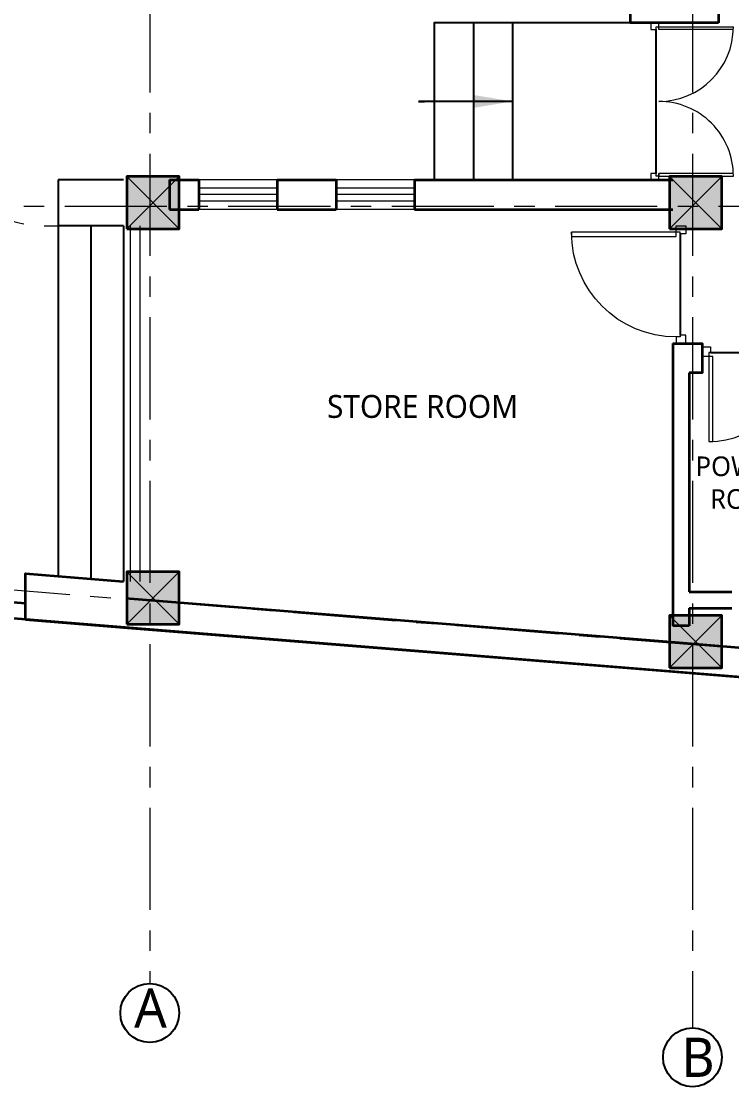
# Model space of a CAD drawing. Header units: inches. Extents: x 17146 to 31738, y -8920 to -2452.
# Drawn here: x 21048.6 to 21265.9, y -6854.8 to -6529 of the extents above; entities that cross this region are included whole.
import ezdxf

# ---------------------------------------------------------------- set-up
doc = ezdxf.new("R2010")
doc.units = ezdxf.units.IN
doc.header["$LTSCALE"] = 25
doc.header["$MEASUREMENT"] = 0
doc.linetypes.add('CENTER', pattern=[2, 1.25, -0.25, 0.25, -0.25])
doc.linetypes.add('DASHED', pattern=[0.75, 0.5, -0.25])
doc.layers.get('Defpoints').update_dxf_attribs({"color": 251})
for name, color, linetype, lineweight in [('Center line', 252, 'CENTER', 20), ('Column', 130, 'Continuous', 35), ('Dim-external', 151, 'Continuous', 9), ('Door-window', 40, 'Continuous', 15), ('Hatch', 253, 'Continuous', 13), ('sill', 30, 'Continuous', 20), ('Stairs', 134, 'Continuous', 25), ('Wall-Section', 6, 'Continuous', 35)]:
    doc.layers.add(name, color=color, linetype=linetype, lineweight=lineweight)
doc.layers.add('Text-external', color=7, linetype='Continuous')
doc.layers.add('Text-internal', color=7, linetype='Continuous')
doc.styles.add('caption 1in-8ft', font='trebuc.ttf', dxfattribs={"height": 12})
doc.styles.add('int text 1in-8ft', font='trebuc.ttf', dxfattribs={"height": 7})
doc.dimstyles.new('dim 1in-8ft', dxfattribs={"dimtxt": 7, "dimasz": 2, "dimexe": 6, "dimexo": 6, "dimgap": 1, "dimtad": 1, "dimdec": 0, "dimzin": 0, "dimdsep": 46, "dimlunit": 4, "dimtxsty": 'int text 1in-8ft', "dimblk": 'DOT', "dimcen": 4, "dimdle": 6, "dimclrt": 7, "dimadec": 0, "dimazin": 0, "dimtfac": 1, "dimtdec": 0, "dimtofl": 0, "dimtmove": 0, "dimatfit": 3, "dimfxl": 6, "dimfxlon": 1, "dimtolj": 1, "dimtzin": 0, "dimarcsym": 0})

# ---------------------------------------------------------------- blocks, each defined once
blk = doc.blocks.new('Door_5 ft')
for p, q in [((2.5, 1.5), (0, 1.5)), ((0, 1.5), (0, -1.5)), ((2.5, -0.5), (2.5, 1.5)), ((60, 1.5), (57.5, 1.5)), ((57.5, 1.5), (57.5, -0.5)), ((60, -1.5), (60, 1.5)), ((0, -1.5), (2.5, -1.5)), ((1.5, -0.5), (2.5, -0.5)), ((1.5, -1.5), (1.5, -0.5)), ((1.5, -1.5), (1.5, -30)), ((2.5, -1.5), (1.5, -1.5)), ((2.5, -29.98), (2.5, -1.5)), ((57.5, -0.5), (58.5, -0.5)), ((57.5, -29.98), (57.5, -1.5)), ((57.5, -1.5), (58.5, -1.5)), ((58.5, -0.5), (58.5, -1.5)), ((58.5, -1.5), (60, -1.5)), ((58.5, -1.5), (58.5, -30))]:
    blk.add_line(p, q)
for centre, start, end in [((1.5, -1.5), 270, 0), ((58.5, -1.5), 180, 270)]:
    blk.add_arc(centre, 28.5, start, end)
at = {"layer": 'Defpoints'}
blk.add_line((2.5, -0.5), (57.5, -0.5), dxfattribs=at)
blk = doc.blocks.new('*U9')
at = {"lineweight": 20}
for points in [[(2, 1.5), (2, 33.5), (3.25, 33.47), (3.25, 1.5)], [(0, 1.5), (0, -1.5), (2.5, -1.5), (2.5, 0.25), (2, 0.25), (2, 1.5)], [(36, 1.5), (36, -1.5), (33.5, -1.5), (33.5, 0.25), (34, 0.25), (34, 1.5)]]:
    blk.add_lwpolyline(points, close=True, dxfattribs=at)
at = {"lineweight": 13}
blk.add_arc((2, 1.5), 32, 360, 90, dxfattribs=at)
at = {"layer": 'Defpoints'}
blk.add_line((2.5, 0.25), (33.5, 0.25), dxfattribs=at)
blk = doc.blocks.new('*U23')
at = {"lineweight": 20}
for points in [[(-2, 1.5), (-2, 27.5), (-3.25, 27.47), (-3.25, 1.5)], [(-30, 1.5), (-30, -1.5), (-27.5, -1.5), (-27.5, 0.25), (-28, 0.25), (-28, 1.5)], [(0, 1.5), (0, -1.5), (-2.5, -1.5), (-2.5, 0.25), (-2, 0.25), (-2, 1.5)]]:
    blk.add_lwpolyline(points, close=True, dxfattribs=at)
at = {"lineweight": 13}
blk.add_arc((-2, 1.5), 26, 90, 180, dxfattribs=at)
at = {"layer": 'Defpoints'}
blk.add_line((-2.5, 0.25), (-27.5, 0.25), dxfattribs=at)
blk = doc.blocks.new('col')
at = {"layer": 'Hatch'}
h = blk.add_hatch(color=256, dxfattribs=at)
h.dxf.hatch_style = 1
h.paths.add_polyline_path([(-8, -8), (8, -8), (8, 8), (-8, 8)])
at = {"layer": 'Column'}
blk.add_lwpolyline([(-8, -8), (8, -8), (8, 8), (-8, 8)], close=True, dxfattribs=at)
at = {"layer": 'Dim-external'}
for p, q in [((-8, 8), (8, -8)), ((8, 8), (-8, -8))]:
    blk.add_line(p, q, dxfattribs=at)
blk = doc.blocks.new('gridd')
at = {"layer": 'Dim-external'}
for p in [(2, -150), (168, -150), (2, -270.82), (168, -284.21)]:
    blk.add_blockref('col', p, dxfattribs=at)
blk = doc.blocks.new('grid')
at = {"layer": 'Center line'}
for p, q in [((1, 115), (1, -388.73)), ((167, 115), (167, -402.29)), ((-175, -151), (774, -151)), ((774, -334.17), (-175, -257.62))]:
    blk.add_line(p, q, dxfattribs=at)
at = {"layer": 'Text-external'}
for centre in [(1, -397.73), (167, -411.29)]:
    blk.add_circle(centre, 9, dxfattribs=at)
at = {"layer": 'Text-external', "char_height": 12, "width": 130.1671, "attachment_point": 1, "style": 'caption 1in-8ft'}
for s, insert in [('A', (-3.77, -390.22)), ('B', (163.62, -405.29))]:
    blk.add_mtext(s, dxfattribs=dict(at, insert=insert))
blk = doc.blocks.new('_Dot')
at = {"color": 0, "linetype": 'ByBlock', "lineweight": -2}
blk.add_line((-0.5, 0), (-1, 0), dxfattribs=at)
at = {"color": 0, "linetype": 'ByBlock', "const_width": 0.5}
blk.add_lwpolyline([(-0.25, 0, 1), (0.25, 0, 1)], format="xyb", close=True, dxfattribs=at)

msp = doc.modelspace()

# ---------------------------------------------------------------- linework, layer by layer
at = {"layer": 'Door-window'}
for p, q in [((21126.87, -6580.03), (21102.87, -6580.03)), ((21168.87, -6580.03), (21144.87, -6580.03)), ((21126.87, -6582.03), (21102.87, -6582.03)), ((21126.87, -6584.03), (21102.87, -6584.03)), ((21168.87, -6582.03), (21144.87, -6582.03)), ((21168.87, -6584.03), (21144.87, -6584.03)), ((21081.87, -6591.53), (21081.87, -6700.35)), ((21084.87, -6591.53), (21084.87, -6700.35))]:
    msp.add_line(p, q, dxfattribs=at)
at = {"layer": 'sill'}
for p, q in [((21126.87, -6577.53), (21102.87, -6577.53)), ((21168.87, -6577.53), (21144.87, -6577.53)), ((21126.87, -6586.53), (21102.87, -6586.53)), ((21168.87, -6586.53), (21144.87, -6586.53))]:
    msp.add_line(p, q, dxfattribs=at)
at = {"layer": 'sill', "linetype": 'DASHED'}
msp.add_lwpolyline([(21049.87, -6427.53), (21019.87, -6427.53), (21019.87, -6555.53, 0.414214), (21055.87, -6591.53), (21079.87, -6591.53)], format="xyb", dxfattribs=at)
at = {"layer": 'Stairs'}
for p, q in [((21059.87, -6577.53), (21059.87, -6698.74)), ((21079.87, -6577.53), (21059.87, -6577.53)), ((21079.87, -6591.53), (21059.87, -6591.53)), ((21069.87, -6591.53), (21069.87, -6699.55)), ((21079.87, -6591.53), (21079.87, -6700.35))]:
    msp.add_line(p, q, dxfattribs=at)
for points in [[(21234.87, -6529.51), (21174.87, -6529.51), (21174.87, -6577.53)], [(21186.87, -6529.51), (21186.87, -6529.51), (21186.87, -6577.53)], [(21198.87, -6529.51), (21198.87, -6529.51), (21198.87, -6577.53)]]:
    msp.add_lwpolyline(points, dxfattribs=at)
at = {"layer": 'Wall-Section'}
for p, q in [((21261.87, -6512.78), (21261.87, -6529.53)), ((21261.87, -6529.53), (21252.87, -6529.53)), ((21093.87, -6577.53), (21102.87, -6577.53)), ((21093.87, -6577.53), (21093.87, -6586.53)), ((21102.87, -6577.53), (21102.87, -6586.53)), ((21126.87, -6577.53), (21144.87, -6577.53)), ((21126.87, -6577.53), (21126.87, -6586.53)), ((21144.87, -6577.53), (21144.87, -6586.53)), ((21168.87, -6577.53), (21247.87, -6577.53)), ((21168.87, -6577.53), (21168.87, -6586.53)), ((21093.87, -6586.53), (21102.87, -6586.53)), ((21126.87, -6586.53), (21144.87, -6586.53)), ((21168.87, -6586.53), (21247.87, -6586.53)), ((21247.87, -6627.53), (21247.87, -6713.9)), ((21252.87, -6636.53), (21252.87, -6703.53)), ((21252.87, -6703.53), (21265.87, -6703.53)), ((21080.59, -6705.38), (21248.59, -6718.93)), ((21252.87, -6708.53), (21252.87, -6713.9)), ((21252.87, -6708.53), (21265.87, -6708.53)), ((21049.87, -6711.93), (21079.87, -6714.35)), ((21079.87, -6714.35), (21247.87, -6727.9)), ((21252.87, -6713.9), (21247.87, -6713.9)), ((21248.59, -6718.93), (21419.59, -6732.73)), ((21247.87, -6727.9), (21418.87, -6741.7))]:
    msp.add_line(p, q, dxfattribs=at)
at = {"layer": 'Wall-Section', "color": 1}
for points in [[(20896.88, -6699.59), (20887.84, -6427.53), (21838.94, -6427.53), (21838.83, -6775.57), (20896.88, -6699.59)], [(20958.35, -6592.44), (20961.92, -6699.82), (21049.87, -6706.92)]]:
    msp.add_lwpolyline(points, dxfattribs=at)
at = {"layer": 'Wall-Section'}
for points in [[(21252.87, -6529.53), (21234.87, -6529.53), (21234.87, -6520.53), (21252.87, -6520.53)], [(21247.87, -6627.53), (21256.87, -6627.53), (21256.87, -6636.53), (21252.87, -6636.53)], [(21049.87, -6711.93), (21049.87, -6697.93), (21079.87, -6700.35)]]:
    msp.add_lwpolyline(points, dxfattribs=at)

# ---------------------------------------------------------------- block references
at = {"layer": 'Column'}
for name in ['grid', 'gridd']:
    msp.add_blockref(name, (21086.87, -6434.53), dxfattribs=at)
at = {"layer": 'Door-window', "xscale": 0.800353908209042, "yscale": 0.800353908209042, "zscale": 0.800353908209042, "rotation": 89.99999999999999}
msp.add_blockref('Door_5 ft', (21242.37, -6577.53), dxfattribs=at)
at = {"layer": 'Door-window', "xscale": -1, "rotation": 90}
msp.add_blockref('*U9', (21250.37, -6591.53), dxfattribs=at)
at = {"layer": 'Door-window', "rotation": 180}
msp.add_blockref('*U23', (21256.87, -6630.03), dxfattribs=at)

# ---------------------------------------------------------------- texts
at = {"layer": 'Text-internal', "attachment_point": 1, "style": 'int text 1in-8ft'}
for s, insert, char_height, width in [('{\\C0;STORE ROOM}', (21142.09, -6643.3), 7, 59.4002), ('\\pxqc;{\\C0;POWDER\\PROOM}', (21231.18, -6662.1), 6, 80.332)]:
    msp.add_mtext(s, dxfattribs=dict(at, insert=insert, char_height=char_height, width=width))

# ---------------------------------------------------------------- leaders
at = {"layer": 'Hatch'}
msp.add_leader([(21198.87, -6553.52), (21170.12, -6553.52), (21171.92, -6553.52)], dimstyle='dim 1in-8ft', override={"dimasz": 12, "dimgap": 1, "dimtad": 0}, dxfattribs=at)

doc.saveas('drawing.dxf')
